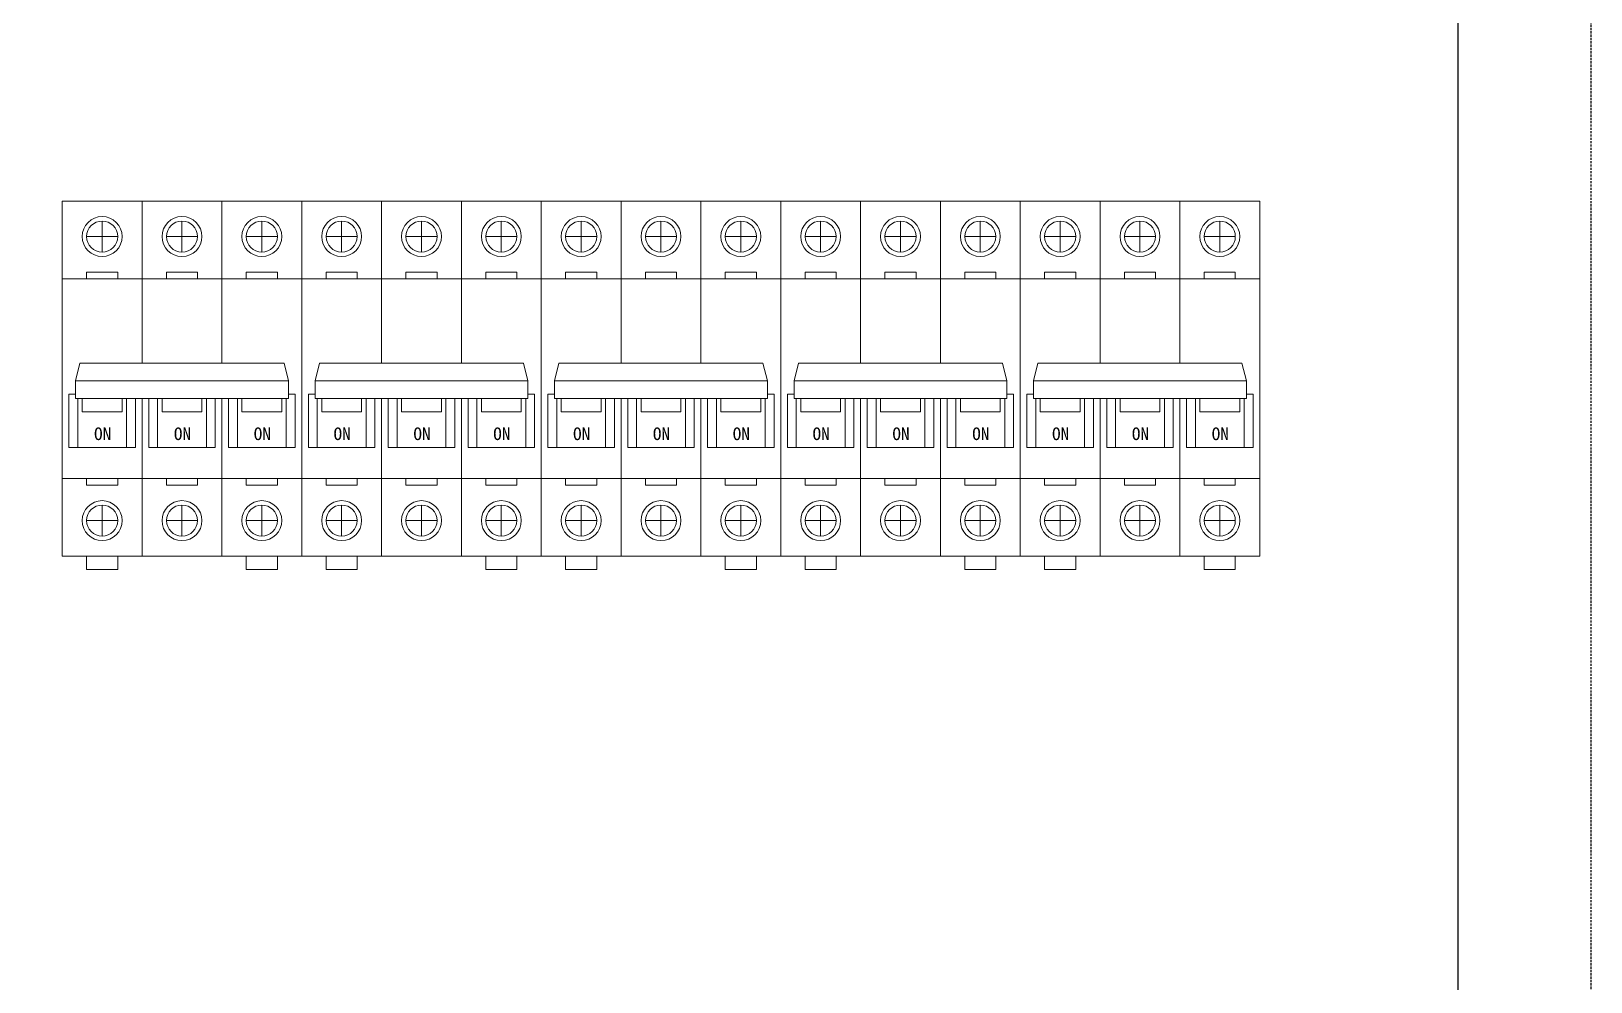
# Model space of a CAD drawing. Extents: x 321010 to 321710, y 304040 to 305040.
# Drawn here: x 321358.4 to 321710.1, y 304386 to 304600.1 of the extents above; entities that cross this region are included whole.
import ezdxf

# ---------------------------------------------------------------- set-up
doc = ezdxf.new("R2010")
doc.units = 0
doc.header["$MEASUREMENT"] = 0
doc.linetypes.add('DASHED', pattern=[0.75, 0.5, -0.25])
doc.layers.add('布置图', color=30, linetype='Continuous')
doc.layers.add('细线', color=7, linetype='Continuous', lineweight=0)
doc.styles.add('正常', font='')
doc.styles.get('正常').set_extended_font_data('FangSong_GB2312')

# ---------------------------------------------------------------- blocks, each defined once
blk = doc.blocks.new('Manufacturer光辉PartName微型断路器Series3PShellFrameLimitingCurrentRemarkPartTypeMinCurrent1MaxCurrent63Poles3PMinPower0MaxPower0LibType2DelFlgfalseUpdateDate')
at = {"layer": '细线'}
for p, q in [((-18, 35.5), (-18, 28.5)), ((0, 35.5), (0, 28.5)), ((18, 35.5), (18, 28.5)), ((-21.5, 32), (-14.5, 32)), ((-3.5, 32), (3.5, 32)), ((14.5, 32), (21.5, 32)), ((-18, -35.5), (-18, -28.5)), ((0, -35.5), (0, -28.5)), ((18, -35.5), (18, -28.5)), ((-21.5, -32), (-14.5, -32)), ((-3.5, -32), (3.5, -32)), ((14.5, -32), (21.5, -32))]:
    blk.add_line(p, q, dxfattribs=at)
for points in [[(-9, 3.5), (-9, 40), (-27, 40), (-27, -40), (-9, -40), (-9, -4.5)], [(9, 3.5), (9, 40), (-9, 40), (-9, 3.5)], [(9, -4.5), (9, -40), (27, -40), (27, 40), (9, 40), (9, 3.5)], [(-9, 3.5), (-9, 22.5), (-27, 22.5), (-27, -22.5), (-9, -22.5), (-9, -4.5)], [(9, 3.5), (9, 22.5), (-9, 22.5), (-9, 3.5)], [(9, -4.5), (9, -22.5), (27, -22.5), (27, 22.5), (9, 22.5), (9, 3.5)], [(-24, -3.5), (-25.5, -3.5), (-25.5, -15.5), (-10.5, -15.5), (-10.5, -4.5)], [(10.5, -4.5), (10.5, -15.5), (25.5, -15.5), (25.5, -3.5), (24, -3.5)], [(-23.5, -4.5), (-23.5, -15.5), (-12.5, -15.5), (-12.5, -4.5)], [(-22.5, -4.5), (-22.5, -7.5), (-13.5, -7.5), (-13.5, -4.5)], [(-9, -4.5), (-9, -40), (9, -40), (9, -4.5)], [(-9, -4.5), (-9, -22.5), (9, -22.5), (9, -4.5)], [(-7.5, -4.5), (-7.5, -15.5), (7.5, -15.5), (7.5, -4.5)], [(-5.5, -4.5), (-5.5, -15.5), (5.5, -15.5), (5.5, -4.5)], [(-4.5, -4.5), (-4.5, -7.5), (4.5, -7.5), (4.5, -4.5)], [(12.5, -4.5), (12.5, -15.5), (23.5, -15.5), (23.5, -4.5)], [(13.5, -4.5), (13.5, -7.5), (22.5, -7.5), (22.5, -4.5)]]:
    blk.add_lwpolyline(points, dxfattribs=at)
for points in [[(-21.5, 24), (-14.5, 24), (-14.5, 22.5), (-21.5, 22.5)], [(-3.5, 24), (3.5, 24), (3.5, 22.5), (-3.5, 22.5)], [(14.5, 24), (21.5, 24), (21.5, 22.5), (14.5, 22.5)], [(24, -0.5), (-24, -0.5), (-23, 3.5), (23, 3.5)], [(-24, -4.5), (24, -4.5), (24, -0.5), (-24, -0.5)], [(-21.5, -24), (-14.5, -24), (-14.5, -22.5), (-21.5, -22.5)], [(-3.5, -24), (3.5, -24), (3.5, -22.5), (-3.5, -22.5)], [(14.5, -24), (21.5, -24), (21.5, -22.5), (14.5, -22.5)], [(-21.5, -43), (-14.5, -43), (-14.5, -40), (-21.5, -40)], [(14.5, -43), (21.5, -43), (21.5, -40), (14.5, -40)]]:
    blk.add_lwpolyline(points, close=True, dxfattribs=at)
for centre, radius in [((-18, 32), 4.5), ((-18, 32), 3.5), ((0, 32), 4.5), ((0, 32), 3.5), ((18, 32), 4.5), ((18, 32), 3.5), ((-18, -32), 4.5), ((0, -32), 4.5), ((18, -32), 4.5), ((-18, -32), 3.5), ((0, -32), 3.5), ((18, -32), 3.5)]:
    blk.add_circle(centre, radius, dxfattribs=at)
at = {"layer": '细线', "color": 2, "lineweight": 15, "style": '正常'}
for p in [(-19.83, -13.86), (-1.83, -13.86), (16.17, -13.86)]:
    blk.add_text('ON', height=2.851, dxfattribs=at).set_placement(p)

msp = doc.modelspace()

# ---------------------------------------------------------------- linework, layer by layer
at = {"color": 2}
msp.add_lwpolyline([(321040.09, 304990.38), (321680.09, 304990.38), (321680.09, 304090.38), (321040.09, 304090.38)], close=True, dxfattribs=at)
at = {"layer": '布置图', "linetype": 'DASHED'}
msp.add_lwpolyline([(321010.09, 305040.38), (321710.09, 305040.38), (321710.09, 304040.38), (321010.09, 304040.38)], close=True, dxfattribs=at)

# ---------------------------------------------------------------- block references
for p in [(321392.44, 304521.87), (321446.44, 304521.87), (321500.44, 304521.87), (321554.44, 304521.87), (321608.44, 304521.87)]:
    msp.add_blockref('Manufacturer光辉PartName微型断路器Series3PShellFrameLimitingCurrentRemarkPartTypeMinCurrent1MaxCurrent63Poles3PMinPower0MaxPower0LibType2DelFlgfalseUpdateDate', p)

doc.saveas('drawing.dxf')
